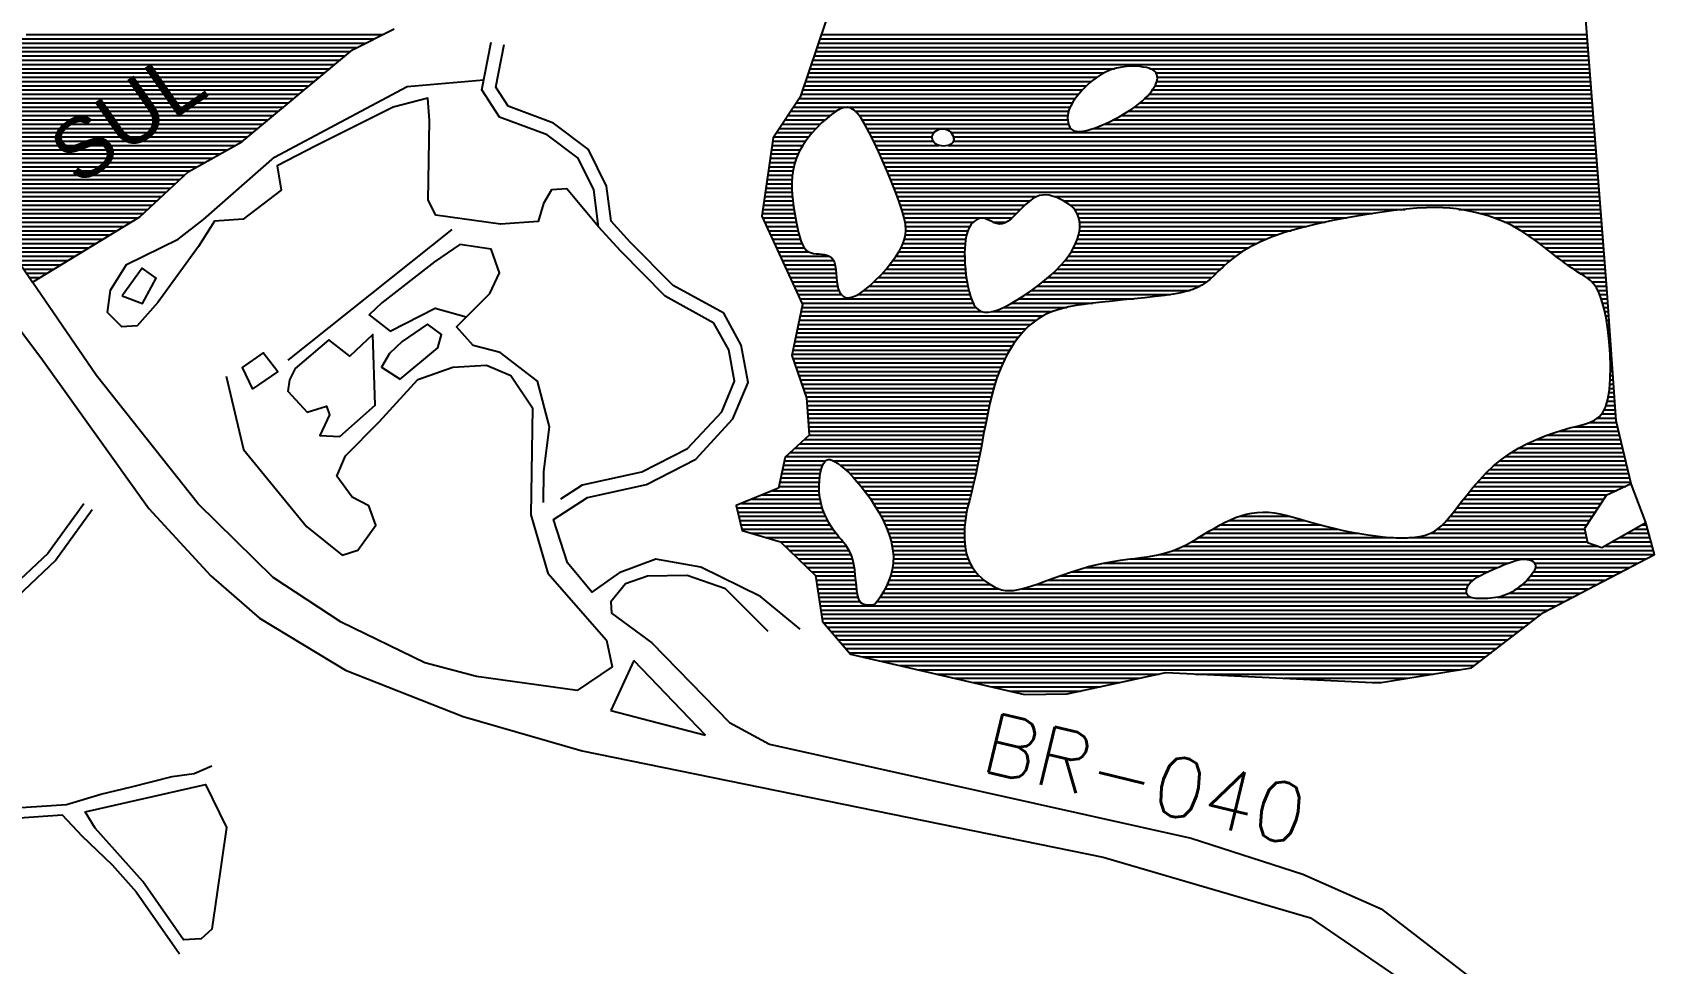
# Model space of a CAD drawing. Extents: x 682046 to 690153, y 7551609 to 7556947.
# Drawn here: x 688876 to 689828, y 7554350 to 7554896 of the extents above; entities that cross this region are included whole.
import ezdxf

# ---------------------------------------------------------------- set-up
doc = ezdxf.new("R2010")
doc.units = 0
doc.header["$LTSCALE"] = 80
doc.header["$MEASUREMENT"] = 0
doc.layers.get('0').update_dxf_attribs({"linetype": 'CONTINUOUS'})
for name, color, linetype in [('HATCH', 150, 'CONTINUOUS'), ('RIO', 4, 'CONTINUOUS'), ('RODOVIA', 1, 'CONTINUOUS'), ('RUA', 7, 'CONTINUOUS')]:
    doc.layers.add(name, color=color, linetype=linetype)
doc.styles.add('ARIAL', font='txt')
doc.styles.get("Standard").update_dxf_attribs({"font": 'ROMANSBR.SHX'})

# ---------------------------------------------------------------- blocks, each defined once
blk = doc.blocks.new('*X9')
at = {"color": 0}
for p, q in [((688862.458385, 7554887.5), (689067.044019, 7554887.5)), ((688865.863819, 7554890), (689072.022746, 7554890)), ((688869.269253, 7554892.5), (689077.001474, 7554892.5)), ((688872.674687, 7554895), (689081.980201, 7554895)), ((689336.603833, 7554887.5), (689788.789871, 7554887.5)), ((689337.442792, 7554890), (689788.594928, 7554890)), ((689338.28175, 7554892.5), (689788.399985, 7554892.5)), ((689339.120709, 7554895), (689788.205042, 7554895)), ((688848.776438, 7554880), (689056.901953, 7554880)), ((688853.382469, 7554882.5), (689059.909054, 7554882.5)), ((688857.9885, 7554885), (689062.916156, 7554885)), ((689334.086958, 7554880), (689789.374701, 7554880)), ((689334.925916, 7554882.5), (689789.179757, 7554882.5)), ((689335.764875, 7554885), (689788.984814, 7554885)), ((688830.352314, 7554870), (689044.873546, 7554870)), ((688834.958345, 7554872.5), (689047.880648, 7554872.5)), ((688839.564376, 7554875), (689050.88775, 7554875)), ((688844.170407, 7554877.5), (689053.894851, 7554877.5)), ((689330.731124, 7554870), (689500.862664, 7554870)), ((689331.570082, 7554872.5), (689504.978821, 7554872.5)), ((689332.409041, 7554875), (689511.180865, 7554875)), ((689333.247999, 7554877.5), (689789.569644, 7554877.5)), ((689531.869312, 7554875), (689789.764587, 7554875)), ((689535.445624, 7554872.5), (689789.95953, 7554872.5)), ((689536.215906, 7554870), (689790.154473, 7554870)), ((688811.928189, 7554860), (689032.84514, 7554860)), ((688816.53422, 7554862.5), (689035.852241, 7554862.5)), ((688821.140251, 7554865), (689038.859343, 7554865)), ((688825.746282, 7554867.5), (689041.866445, 7554867.5)), ((689327.37529, 7554860), (689490.06714, 7554860)), ((689328.214248, 7554862.5), (689492.258401, 7554862.5)), ((689329.053207, 7554865), (689494.73227, 7554865)), ((689329.892165, 7554867.5), (689497.54762, 7554867.5)), ((689531.383561, 7554860), (689790.934246, 7554860)), ((689533.357634, 7554862.5), (689790.739303, 7554862.5)), ((689534.899833, 7554865), (689790.544359, 7554865)), ((689535.929234, 7554867.5), (689790.349416, 7554867.5)), ((688804.732304, 7554855), (689026.830936, 7554855)), ((688806.61546, 7554852.5), (689023.823835, 7554852.5)), ((688807.322158, 7554857.5), (689029.838038, 7554857.5)), ((688808.498615, 7554850), (689020.816733, 7554850)), ((689321.240435, 7554850), (689347.880217, 7554850)), ((689322.910209, 7554852.5), (689485.195612, 7554852.5)), ((689324.579984, 7554855), (689486.506261, 7554855)), ((689326.249759, 7554857.5), (689488.14402, 7554857.5)), ((689359.147692, 7554850), (689484.243959, 7554850)), ((689519.154936, 7554850), (689791.714018, 7554850)), ((689522.887068, 7554852.5), (689791.519075, 7554852.5)), ((689526.159197, 7554855), (689791.324132, 7554855)), ((689528.996611, 7554857.5), (689791.129189, 7554857.5)), ((688810.381771, 7554847.5), (689017.809631, 7554847.5)), ((688812.264926, 7554845), (689014.80253, 7554845)), ((688813.966737, 7554842.5), (689011.795428, 7554842.5)), ((688815.653417, 7554840), (689008.788327, 7554840)), ((689314.561335, 7554840), (689336.132536, 7554840)), ((689316.23111, 7554842.5), (689338.626945, 7554842.5)), ((689317.900885, 7554845), (689341.352171, 7554845)), ((689319.57066, 7554847.5), (689344.383132, 7554847.5)), ((689361.336108, 7554847.5), (689483.692781, 7554847.5)), ((689363.079211, 7554845), (689483.647433, 7554845)), ((689364.621432, 7554842.5), (689484.140116, 7554842.5)), ((689366.001108, 7554840), (689485.414779, 7554840)), ((689498.975043, 7554840), (689792.493791, 7554840)), ((689505.193021, 7554842.5), (689792.298848, 7554842.5)), ((689510.365288, 7554845), (689792.103904, 7554845)), ((689514.975279, 7554847.5), (689791.908961, 7554847.5)), ((688817.340097, 7554837.5), (689005.781225, 7554837.5)), ((688819.026777, 7554835), (689002.774123, 7554835)), ((688820.713457, 7554832.5), (688999.767022, 7554832.5)), ((689310.579823, 7554832.5), (689329.960283, 7554832.5)), ((689311.221786, 7554835), (689331.83727, 7554835)), ((689312.89156, 7554837.5), (689333.883038, 7554837.5)), ((689367.356868, 7554837.5), (689405.229916, 7554837.5)), ((689368.610585, 7554835), (689404.227901, 7554835)), ((689369.864303, 7554832.5), (689404.811141, 7554832.5)), ((689415.219141, 7554837.5), (689792.688734, 7554837.5)), ((689416.599808, 7554835), (689792.883677, 7554835)), ((689416.635001, 7554832.5), (689793.07862, 7554832.5)), ((688822.400137, 7554830), (688995.569322, 7554830)), ((688824.086817, 7554827.5), (688991.113022, 7554827.5)), ((688825.773497, 7554825), (688986.656723, 7554825)), ((688827.460177, 7554822.5), (688982.200424, 7554822.5)), ((689309.163838, 7554822.5), (689324.483884, 7554822.5)), ((689309.517834, 7554825), (689325.564289, 7554825)), ((689309.87183, 7554827.5), (689326.815742, 7554827.5)), ((689310.225827, 7554830), (689328.242142, 7554830)), ((689371.04757, 7554830), (689408.13959, 7554830)), ((689372.225217, 7554827.5), (689793.468506, 7554827.5)), ((689373.368812, 7554825), (689793.663449, 7554825)), ((689374.487191, 7554822.5), (689793.858393, 7554822.5)), ((689413.502308, 7554830), (689793.273563, 7554830)), ((688829.146857, 7554820), (688977.744124, 7554820)), ((688830.833538, 7554817.5), (688973.287825, 7554817.5)), ((688832.520218, 7554815), (688968.831526, 7554815)), ((688834.206898, 7554812.5), (688965.743963, 7554812.5)), ((689307.747852, 7554812.5), (689322.173797, 7554812.5)), ((689308.101848, 7554815), (689322.506186, 7554815)), ((689308.455845, 7554817.5), (689323.019631, 7554817.5)), ((689308.809841, 7554820), (689323.668657, 7554820)), ((689375.600823, 7554820), (689794.053336, 7554820)), ((689376.668273, 7554817.5), (689794.248279, 7554817.5)), ((689377.735723, 7554815), (689794.443222, 7554815)), ((689378.775922, 7554812.5), (689794.638165, 7554812.5)), ((688835.893578, 7554810), (688963.04612, 7554810)), ((688837.580258, 7554807.5), (688960.348277, 7554807.5)), ((688839.266938, 7554805), (688957.650434, 7554805)), ((688840.953618, 7554802.5), (688954.952591, 7554802.5)), ((689306.331866, 7554802.5), (689322.038837, 7554802.5)), ((689306.685863, 7554805), (689321.910328, 7554805)), ((689307.039859, 7554807.5), (689321.892641, 7554807.5)), ((689307.393855, 7554810), (689321.984585, 7554810)), ((689379.795194, 7554810), (689794.833108, 7554810)), ((689380.81067, 7554807.5), (689795.028051, 7554807.5)), ((689381.779549, 7554805), (689795.222995, 7554805)), ((689382.748428, 7554802.5), (689795.417938, 7554802.5)), ((688842.640298, 7554800), (688952.254748, 7554800)), ((688844.326978, 7554797.5), (688949.556905, 7554797.5)), ((688846.013658, 7554795), (688946.859062, 7554795)), ((688847.700338, 7554792.5), (688944.161219, 7554792.5)), ((689304.915881, 7554792.5), (689323.109628, 7554792.5)), ((689305.269877, 7554795), (689322.768521, 7554795)), ((689305.623873, 7554797.5), (689322.46609, 7554797.5)), ((689305.97787, 7554800), (689322.225505, 7554800)), ((689383.675795, 7554800), (689465.536572, 7554800)), ((689384.585863, 7554797.5), (689461.428123, 7554797.5)), ((689385.45186, 7554795), (689458.584531, 7554795)), ((689386.280425, 7554792.5), (689456.060747, 7554792.5)), ((689475.529094, 7554800), (689795.612881, 7554800)), ((689481.298589, 7554797.5), (689795.807824, 7554797.5)), ((689485.083402, 7554795), (689796.002767, 7554795)), ((689487.603186, 7554792.5), (689681.524994, 7554792.5)), ((689713.149128, 7554792.5), (689796.19771, 7554792.5)), ((688849.387018, 7554790), (688941.463376, 7554790)), ((688851.073698, 7554787.5), (688938.410062, 7554787.5)), ((688852.760378, 7554785), (688934.293546, 7554785)), ((689304.561884, 7554790), (689323.48807, 7554790)), ((689304.79847, 7554787.5), (689323.906973, 7554787.5)), ((689305.94748, 7554785), (689324.385558, 7554785)), ((689387.022276, 7554790), (689453.587735, 7554790)), ((689387.715635, 7554787.5), (689450.981988, 7554787.5)), ((689388.205643, 7554785), (689428.318562, 7554785)), ((689439.761308, 7554785), (689447.657098, 7554785)), ((689489.207071, 7554790), (689662.212391, 7554790)), ((689490.187962, 7554787.5), (689647.195788, 7554787.5)), ((689490.651669, 7554785), (689634.695645, 7554785)), ((689725.528005, 7554790), (689796.392653, 7554790)), ((689733.710265, 7554787.5), (689796.587596, 7554787.5)), ((689739.919323, 7554785), (689796.78254, 7554785)), ((688854.447058, 7554782.5), (688930.177029, 7554782.5)), ((688856.133738, 7554780), (688926.060513, 7554780)), ((688857.820418, 7554777.5), (688921.943996, 7554777.5)), ((688859.507098, 7554775), (688917.82748, 7554775)), ((689307.09649, 7554782.5), (689324.912581, 7554782.5)), ((689308.245499, 7554780), (689325.497705, 7554780)), ((689309.394509, 7554777.5), (689326.156506, 7554777.5)), ((689310.543519, 7554775), (689326.916372, 7554775)), ((689387.97676, 7554775), (689423.839322, 7554775)), ((689388.518283, 7554777.5), (689424.374355, 7554777.5)), ((689388.54531, 7554782.5), (689426.372436, 7554782.5)), ((689388.679847, 7554780), (689425.164356, 7554780)), ((689489.338646, 7554775), (689600.24374, 7554775)), ((689490.083652, 7554777.5), (689606.831486, 7554777.5)), ((689490.559817, 7554780), (689614.675199, 7554780)), ((689490.758974, 7554782.5), (689623.918544, 7554782.5)), ((689745.034545, 7554782.5), (689796.977483, 7554782.5)), ((689749.361033, 7554780), (689797.172426, 7554780)), ((689753.250824, 7554777.5), (689797.367369, 7554777.5)), ((689756.846728, 7554775), (689797.562312, 7554775)), ((688861.193778, 7554772.5), (688913.710964, 7554772.5)), ((688862.880458, 7554770), (688909.594447, 7554770)), ((688864.567138, 7554767.5), (688905.477931, 7554767.5)), ((688866.253818, 7554765), (688901.361414, 7554765)), ((689311.692528, 7554772.5), (689327.83168, 7554772.5)), ((689312.841538, 7554770), (689329.13355, 7554770)), ((689313.990548, 7554767.5), (689331.803386, 7554767.5)), ((689315.139557, 7554765), (689343.885094, 7554765)), ((689382.929377, 7554765), (689423.218137, 7554765)), ((689384.541437, 7554767.5), (689423.213252, 7554767.5)), ((689385.9476, 7554770), (689423.297669, 7554770)), ((689387.110441, 7554772.5), (689423.49547, 7554772.5)), ((689483.981426, 7554765), (689582.219417, 7554765)), ((689485.671083, 7554767.5), (689585.765669, 7554767.5)), ((689487.128509, 7554770), (689589.911553, 7554770)), ((689488.351222, 7554772.5), (689594.681342, 7554772.5)), ((689760.243274, 7554772.5), (689797.757255, 7554772.5)), ((689763.504929, 7554770), (689797.952198, 7554770)), ((689766.708413, 7554767.5), (689798.147141, 7554767.5)), ((689769.9255, 7554765), (689798.342085, 7554765)), ((688867.940498, 7554762.5), (688897.244898, 7554762.5)), ((688869.627178, 7554760), (688893.128381, 7554760)), ((688871.313858, 7554757.5), (688889.011865, 7554757.5)), ((688873.000538, 7554755), (688884.895348, 7554755)), ((689316.288567, 7554762.5), (689346.285246, 7554762.5)), ((689317.437577, 7554760), (689347.171373, 7554760)), ((689318.586587, 7554757.5), (689347.628003, 7554757.5)), ((689319.735596, 7554755), (689347.900961, 7554755)), ((689374.898906, 7554755), (689423.894495, 7554755)), ((689377.124918, 7554757.5), (689423.624822, 7554757.5)), ((689379.174176, 7554760), (689423.431563, 7554760)), ((689381.110923, 7554762.5), (689423.294743, 7554762.5)), ((689474.894863, 7554755), (689570.786208, 7554755)), ((689477.507055, 7554757.5), (689573.395226, 7554757.5)), ((689479.900797, 7554760), (689576.106959, 7554760)), ((689482.063623, 7554762.5), (689579.023195, 7554762.5)), ((689773.214828, 7554762.5), (689798.537028, 7554762.5)), ((689776.630973, 7554760), (689798.731971, 7554760)), ((689780.227447, 7554757.5), (689798.926914, 7554757.5)), ((689784.082989, 7554755), (689799.121857, 7554755)), ((688874.687218, 7554752.5), (688880.778832, 7554752.5)), ((688876.373898, 7554750), (688876.662315, 7554750)), ((689320.884606, 7554752.5), (689348.116507, 7554752.5)), ((689322.033616, 7554750), (689348.37058, 7554750)), ((689323.182625, 7554747.5), (689348.768599, 7554747.5)), ((689324.331635, 7554745), (689349.484957, 7554745)), ((689364.251828, 7554745), (689425.630183, 7554745)), ((689367.303777, 7554747.5), (689425.060573, 7554747.5)), ((689370.022092, 7554750), (689424.605325, 7554750)), ((689372.535851, 7554752.5), (689424.219997, 7554752.5)), ((689462.473226, 7554745), (689555.445481, 7554745)), ((689465.866247, 7554747.5), (689561.339266, 7554747.5)), ((689469.062898, 7554750), (689565.151329, 7554750)), ((689472.075248, 7554752.5), (689568.11854, 7554752.5)), ((689788.002791, 7554752.5), (689799.3168, 7554752.5)), ((689790.940076, 7554750), (689799.511743, 7554750)), ((689792.981621, 7554747.5), (689799.706687, 7554747.5)), ((689794.484105, 7554745), (689799.892107, 7554745)), ((689325.480645, 7554742.5), (689350.914816, 7554742.5)), ((689326.629655, 7554740), (689427.15404, 7554740)), ((689327.778664, 7554737.5), (689428.250495, 7554737.5)), ((689360.461116, 7554742.5), (689426.312489, 7554742.5)), ((689450.742813, 7554737.5), (689498.4548, 7554737.5)), ((689454.959909, 7554740), (689522.675189, 7554740)), ((689458.840433, 7554742.5), (689543.951303, 7554742.5)), ((689795.671671, 7554742.5), (689800.069073, 7554742.5)), ((689796.633636, 7554740), (689800.246038, 7554740)), ((689797.391644, 7554737.5), (689800.423003, 7554737.5)), ((689326.205224, 7554727.5), (689465.21077, 7554727.5)), ((689326.722716, 7554730), (689469.17286, 7554730)), ((689327.240208, 7554732.5), (689433.580231, 7554732.5)), ((689327.7577, 7554735), (689429.823912, 7554735)), ((689438.984222, 7554732.5), (689474.576861, 7554732.5)), ((689445.9404, 7554735), (689483.119353, 7554735)), ((689798.096441, 7554735), (689800.599969, 7554735)), ((689798.638991, 7554732.5), (689800.776934, 7554732.5)), ((689799.155221, 7554730), (689800.953899, 7554730)), ((689799.602546, 7554727.5), (689801.130865, 7554727.5)), ((689324.135257, 7554717.5), (689454.835778, 7554717.5)), ((689324.652749, 7554720), (689456.927455, 7554720)), ((689325.170241, 7554722.5), (689459.273408, 7554722.5)), ((689325.687732, 7554725), (689461.980893, 7554725)), ((689799.985892, 7554725), (689801.30783, 7554725)), ((689800.369238, 7554722.5), (689801.484795, 7554722.5)), ((689800.662266, 7554720), (689801.661761, 7554720)), ((689800.939759, 7554717.5), (689801.838726, 7554717.5)), ((689322.065289, 7554707.5), (689448.176479, 7554707.5)), ((689322.582781, 7554710), (689449.629671, 7554710)), ((689323.100273, 7554712.5), (689451.216135, 7554712.5)), ((689323.617765, 7554715), (689452.94468, 7554715)), ((689801.217252, 7554715), (689802.015691, 7554715)), ((689801.400024, 7554712.5), (689802.192657, 7554712.5)), ((689801.580756, 7554710), (689802.369622, 7554710)), ((689801.760503, 7554707.5), (689802.546587, 7554707.5)), ((689322.536456, 7554705), (689446.859542, 7554705)), ((689323.401394, 7554702.5), (689445.677256, 7554702.5)), ((689324.266332, 7554700), (689444.587616, 7554700)), ((689325.131271, 7554697.5), (689443.570402, 7554697.5)), ((689801.841434, 7554705), (689802.723552, 7554705)), ((689801.922365, 7554702.5), (689802.900518, 7554702.5)), ((689801.962211, 7554697.5), (689803.254448, 7554697.5)), ((689801.996342, 7554700), (689803.077483, 7554700)), ((689325.996209, 7554695), (689442.669674, 7554695)), ((689326.861147, 7554692.5), (689441.819849, 7554692.5)), ((689327.726085, 7554690), (689441.031161, 7554690)), ((689801.675449, 7554690), (689803.785344, 7554690)), ((689801.857668, 7554692.5), (689803.608379, 7554692.5)), ((689801.928081, 7554695), (689803.431414, 7554695)), ((689328.591024, 7554687.5), (689440.307501, 7554687.5)), ((689329.455962, 7554685), (689439.616946, 7554685)), ((689330.3209, 7554682.5), (689438.982218, 7554682.5)), ((689330.626189, 7554680), (689438.373475, 7554680)), ((689800.204327, 7554680), (689804.493206, 7554680)), ((689800.767511, 7554682.5), (689804.31624, 7554682.5)), ((689801.165049, 7554685), (689804.139275, 7554685)), ((689801.49323, 7554687.5), (689803.96231, 7554687.5)), ((689330.79352, 7554677.5), (689437.793977, 7554677.5)), ((689330.960851, 7554675), (689437.242948, 7554675)), ((689331.128183, 7554672.5), (689436.69892, 7554672.5)), ((689331.295514, 7554670), (689436.186672, 7554670)), ((689794.136676, 7554670), (689805.201067, 7554670)), ((689796.718495, 7554672.5), (689805.024102, 7554672.5)), ((689798.3184, 7554675), (689804.847136, 7554675)), ((689799.456908, 7554677.5), (689804.670171, 7554677.5)), ((689331.462845, 7554667.5), (689435.674425, 7554667.5)), ((689331.630176, 7554665), (689435.181014, 7554665)), ((689331.797508, 7554662.5), (689434.693501, 7554662.5)), ((689331.947859, 7554660), (689434.210005, 7554660)), ((689764.577329, 7554660), (689807.352584, 7554660)), ((689771.91299, 7554662.5), (689806.749174, 7554662.5)), ((689780.832465, 7554665), (689806.145765, 7554665)), ((689789.566248, 7554667.5), (689805.542355, 7554667.5)), ((689321.030584, 7554650), (689432.315938, 7554650)), ((689323.759903, 7554652.5), (689432.788391, 7554652.5)), ((689326.489222, 7554655), (689433.261092, 7554655)), ((689329.21854, 7554657.5), (689433.735548, 7554657.5)), ((689744.115027, 7554650), (689809.766222, 7554650)), ((689748.24304, 7554652.5), (689809.162813, 7554652.5)), ((689752.976504, 7554655), (689808.559403, 7554655)), ((689758.346617, 7554657.5), (689807.955994, 7554657.5)), ((689316.953124, 7554642.5), (689339.976649, 7554642.5)), ((689317.489816, 7554645), (689341.620156, 7554645)), ((689318.301266, 7554647.5), (689431.838168, 7554647.5)), ((689346.308243, 7554645), (689431.355611, 7554645)), ((689350.133888, 7554642.5), (689430.865018, 7554642.5)), ((689734.060234, 7554642.5), (689811.576451, 7554642.5)), ((689737.07534, 7554645), (689810.973041, 7554645)), ((689740.428892, 7554647.5), (689810.369632, 7554647.5)), ((689314.80636, 7554632.5), (689338.010162, 7554632.5)), ((689315.343051, 7554635), (689338.234943, 7554635)), ((689315.879742, 7554637.5), (689338.604241, 7554637.5)), ((689316.416433, 7554640), (689339.150517, 7554640)), ((689353.134574, 7554640), (689430.356888, 7554640)), ((689355.765343, 7554637.5), (689429.835913, 7554637.5)), ((689358.178919, 7554635), (689429.28475, 7554635)), ((689360.423374, 7554632.5), (689428.710849, 7554632.5)), ((689724.090824, 7554632.5), (689813.990089, 7554632.5)), ((689726.376107, 7554635), (689813.38668, 7554635)), ((689728.751035, 7554637.5), (689812.78327, 7554637.5)), ((689731.347112, 7554640), (689812.179861, 7554640)), ((689298.375857, 7554622.5), (689338.484082, 7554622.5)), ((689304.482356, 7554625), (689338.139873, 7554625)), ((689310.588856, 7554627.5), (689337.947247, 7554627.5)), ((689314.269669, 7554630), (689337.915563, 7554630)), ((689362.528365, 7554630), (689428.115991, 7554630)), ((689364.478666, 7554627.5), (689427.488474, 7554627.5)), ((689366.326368, 7554625), (689426.849623, 7554625)), ((689368.089326, 7554622.5), (689426.205337, 7554622.5)), ((689715.814926, 7554622.5), (689798.10348, 7554622.5)), ((689717.779624, 7554625), (689800.160641, 7554625)), ((689719.824123, 7554627.5), (689805.557789, 7554627.5)), ((689721.907182, 7554630), (689810.954936, 7554630)), ((689289.587072, 7554617.5), (689339.695249, 7554617.5)), ((689290.177658, 7554615), (689340.576732, 7554615)), ((689290.768244, 7554612.5), (689341.644711, 7554612.5)), ((689292.269358, 7554620), (689338.999008, 7554620)), ((689369.739989, 7554620), (689425.571075, 7554620)), ((689371.286909, 7554617.5), (689424.970234, 7554617.5)), ((689372.776724, 7554615), (689424.433833, 7554615)), ((689374.120649, 7554612.5), (689423.981539, 7554612.5)), ((689584.495568, 7554612.5), (689614.082996, 7554612.5)), ((689707.981648, 7554612.5), (689791.594765, 7554612.5)), ((689709.989736, 7554615), (689793.221944, 7554615)), ((689711.938134, 7554617.5), (689794.849122, 7554617.5)), ((689713.866398, 7554620), (689796.476301, 7554620)), ((689291.35883, 7554610), (689342.900368, 7554610)), ((689291.949416, 7554607.5), (689344.344834, 7554607.5)), ((689292.540002, 7554605), (689345.979207, 7554605)), ((689298.486305, 7554602.5), (689347.804584, 7554602.5)), ((689375.39828, 7554610), (689423.618174, 7554610)), ((689376.571101, 7554607.5), (689423.341938, 7554607.5)), ((689377.620081, 7554605), (689423.151795, 7554605)), ((689378.60348, 7554602.5), (689423.04898, 7554602.5)), ((689564.55604, 7554602.5), (689654.318078, 7554602.5)), ((689568.700038, 7554605), (689641.842448, 7554605)), ((689573.084015, 7554607.5), (689631.600181, 7554607.5)), ((689578.123056, 7554610), (689622.803608, 7554610)), ((689696.332301, 7554602.5), (689787.457088, 7554602.5)), ((689700.65989, 7554605), (689786.927305, 7554605)), ((689703.505278, 7554607.5), (689788.340408, 7554607.5)), ((689705.856765, 7554610), (689789.967586, 7554610)), ((689811.5203, 7554602.5), (689824.461732, 7554602.5)), ((689815.961732, 7554605), (689823.777382, 7554605)), ((689820.403163, 7554607.5), (689823.093033, 7554607.5)), ((689306.805095, 7554600), (689349.828983, 7554600)), ((689315.123886, 7554597.5), (689351.890478, 7554597.5)), ((689317.74968, 7554595), (689353.774278, 7554595)), ((689320.34783, 7554592.5), (689355.332574, 7554592.5)), ((689379.395784, 7554600), (689423.060393, 7554600)), ((689380.133533, 7554597.5), (689423.196707, 7554597.5)), ((689380.658273, 7554595), (689423.456057, 7554595)), ((689381.073434, 7554592.5), (689423.858843, 7554592.5)), ((689545.75605, 7554592.5), (689827.199129, 7554592.5)), ((689551.577404, 7554595), (689794.886092, 7554595)), ((689556.273077, 7554597.5), (689788.516653, 7554597.5)), ((689560.478562, 7554600), (689674.829102, 7554600)), ((689683.827268, 7554600), (689787.98687, 7554600)), ((689798.196005, 7554595), (689826.51478, 7554595)), ((689802.637437, 7554597.5), (689825.830431, 7554597.5)), ((689807.078868, 7554600), (689825.146081, 7554600)), ((689322.94598, 7554590), (689356.542651, 7554590)), ((689325.54413, 7554587.5), (689357.425153, 7554587.5)), ((689328.14228, 7554585), (689358.045723, 7554585)), ((689381.243438, 7554585), (689426.360063, 7554585)), ((689381.311883, 7554590), (689424.436469, 7554590)), ((689381.333265, 7554587.5), (689425.239334, 7554587.5)), ((689504.537966, 7554585), (689742.008021, 7554585)), ((689520.553683, 7554587.5), (689823.019109, 7554587.5)), ((689537.077103, 7554590), (689827.815046, 7554590)), ((689757.513266, 7554585), (689818.223171, 7554585)), ((689330.74043, 7554582.5), (689358.502111, 7554582.5)), ((689333.33858, 7554580), (689358.858921, 7554580)), ((689335.737463, 7554577.5), (689359.153249, 7554577.5)), ((689336.115235, 7554575), (689359.409591, 7554575)), ((689378.790268, 7554575), (689434.723377, 7554575)), ((689379.685334, 7554577.5), (689431.935981, 7554577.5)), ((689380.346998, 7554580), (689429.646219, 7554580)), ((689380.854602, 7554582.5), (689427.805177, 7554582.5)), ((689472.107748, 7554575), (689721.443268, 7554575)), ((689479.025036, 7554577.5), (689725.244427, 7554577.5)), ((689486.194389, 7554580), (689730.223927, 7554580)), ((689494.235143, 7554582.5), (689735.99259, 7554582.5)), ((689753.009404, 7554575), (689799.039421, 7554575)), ((689755.235809, 7554577.5), (689803.835359, 7554577.5)), ((689756.96415, 7554580), (689808.631296, 7554580)), ((689757.969728, 7554582.5), (689813.427234, 7554582.5)), ((689336.493007, 7554572.5), (689359.660507, 7554572.5)), ((689336.870778, 7554570), (689359.942823, 7554570)), ((689337.24855, 7554567.5), (689360.30212, 7554567.5)), ((689337.626322, 7554565), (689360.83754, 7554565)), ((689373.615373, 7554565), (689719.862924, 7554565)), ((689375.182817, 7554567.5), (689717.637816, 7554567.5)), ((689376.558105, 7554570), (689443.010521, 7554570)), ((689377.754867, 7554572.5), (689438.221827, 7554572.5)), ((689456.74779, 7554570), (689717.736452, 7554570)), ((689465.034764, 7554572.5), (689719.008446, 7554572.5)), ((689735.680289, 7554565), (689779.855672, 7554565)), ((689742.940549, 7554567.5), (689784.651609, 7554567.5)), ((689747.129145, 7554570), (689789.447546, 7554570)), ((689750.340003, 7554572.5), (689794.243484, 7554572.5)), ((689338.004093, 7554562.5), (689361.91402, 7554562.5)), ((689338.381865, 7554560), (689770.263797, 7554560)), ((689338.759636, 7554557.5), (689765.467859, 7554557.5)), ((689339.137408, 7554555), (689761.313941, 7554555)), ((689371.836267, 7554562.5), (689775.059734, 7554562.5)), ((689339.51518, 7554552.5), (689758.05815, 7554552.5)), ((689340.486818, 7554550), (689754.802358, 7554550)), ((689342.637092, 7554547.5), (689751.546567, 7554547.5)), ((689344.787365, 7554545), (689748.290775, 7554545)), ((689346.937639, 7554542.5), (689745.034984, 7554542.5)), ((689349.087912, 7554540), (689741.779192, 7554540)), ((689351.238186, 7554537.5), (689738.523401, 7554537.5)), ((689353.38846, 7554535), (689735.267609, 7554535)), ((689355.538733, 7554532.5), (689732.011818, 7554532.5)), ((689363.529465, 7554530), (689728.756026, 7554530)), ((689374.308742, 7554527.5), (689725.500235, 7554527.5)), ((689385.08802, 7554525), (689722.244443, 7554525)), ((689395.867298, 7554522.5), (689713.369871, 7554522.5)), ((689406.646576, 7554520), (689537.369604, 7554520)), ((689417.425854, 7554517.5), (689525.825041, 7554517.5)), ((689558.705418, 7554520), (689698.052273, 7554520)), ((689610.701216, 7554517.5), (689682.734675, 7554517.5)), ((689428.205132, 7554515), (689514.280478, 7554515)), ((689438.984409, 7554512.5), (689502.735915, 7554512.5)), ((689449.763687, 7554510), (689491.191352, 7554510)), ((689662.697015, 7554515), (689667.417077, 7554515))]:
    blk.add_line(p, q, dxfattribs=at)

msp = doc.modelspace()

# ---------------------------------------------------------------- linework, layer by layer
at = {"layer": 'RIO', "linetype": 'CONTINUOUS'}
for points in [[(689341.759188, 7554902.862365), (689326.825712, 7554858.362322), (689310.856345, 7554834.45286), (689304.346985, 7554788.482335), (689328.121007, 7554736.755135), (689321.917887, 7554706.787899), (689330.491949, 7554682.005603), (689331.963858, 7554660.014655), (689317.959254, 7554647.186724), (689314.035937, 7554628.911235), (689289.285106, 7554618.778248), (689292.721307, 7554604.232523), (689315.164085, 7554597.487919), (689335.70356, 7554577.724361), (689339.766381, 7554550.837611), (689356.233615, 7554531.692101), (689458.257589, 7554508.030039), (689483.367494, 7554508.305727), (689541.24608, 7554520.839459), (689666.342996, 7554514.824698), (689720.505305, 7554523.664581), (689762.671139, 7554556.042141), (689827.874933, 7554590.031218), (689827.874933, 7554590.031218), (689822.733905, 7554608.811932), (689814.227609, 7554631.515927), (689805.309842, 7554668.463332), (689799.798374, 7554746.324176), (689786.717962, 7554914.070692)], [(688812.409953, 7554844.807469), (688876.457726, 7554749.875751), (688939.44152, 7554788.126414), (688967.843893, 7554814.445934), (688999.230425, 7554832.053892), (689064.213885, 7554886.078887), (689088.674757, 7554898.36158)]]:
    msp.add_lwpolyline(points, dxfattribs=at)
for points in [[(689535.825645, 7554871.760786), (689535.475388, 7554872.459419), (689534.998782, 7554873.109259), (689534.369403, 7554873.709457), (689533.560825, 7554874.259161), (689532.546624, 7554874.75752), (689531.300373, 7554875.203683), (689529.795649, 7554875.596799), (689528.006024, 7554875.936017), (689525.916733, 7554876.213779), (689523.55964, 7554876.3957), (689520.978267, 7554876.440687), (689518.216137, 7554876.307646), (689515.316773, 7554875.955485), (689512.323696, 7554875.343112), (689509.280429, 7554874.429433), (689506.230495, 7554873.173355), (689503.217196, 7554871.552308), (689500.282954, 7554869.617806), (689497.469973, 7554867.439882), (689494.820454, 7554865.088574), (689492.3766, 7554862.633915), (689490.180613, 7554860.145941), (689488.274696, 7554857.694687), (689486.70105, 7554855.350189), (689485.488272, 7554853.169878), (689484.610524, 7554851.160775), (689484.028365, 7554849.317295), (689483.702351, 7554847.633855), (689483.593038, 7554846.104872), (689483.660984, 7554844.724762), (689483.866745, 7554843.487941), (689484.170879, 7554842.388827), (689484.54232, 7554841.422395), (689484.983521, 7554840.585863), (689485.505312, 7554839.877011), (689486.118522, 7554839.293616), (689486.833982, 7554838.833456), (689487.662522, 7554838.49431), (689488.614973, 7554838.273957), (689489.702164, 7554838.170173), (689490.933227, 7554838.181821), (689492.310495, 7554838.312097), (689493.834602, 7554838.565277), (689495.506184, 7554838.945641), (689497.325875, 7554839.457466), (689499.294309, 7554840.10503), (689501.412121, 7554840.892613), (689503.679944, 7554841.824493), (689506.090892, 7554842.900851), (689508.607988, 7554844.105495), (689511.186733, 7554845.418134), (689513.782628, 7554846.818477), (689516.351174, 7554848.286236), (689518.847873, 7554849.801119), (689521.228226, 7554851.342839), (689523.447733, 7554852.891104), (689525.470469, 7554854.427795), (689527.294794, 7554855.94347), (689528.927639, 7554857.43086), (689530.375938, 7554858.882693), (689531.646623, 7554860.291698), (689532.746626, 7554861.650605), (689533.68288, 7554862.952142), (689534.462316, 7554864.189039), (689535.091754, 7554865.355735), (689535.577552, 7554866.453517), (689535.925956, 7554867.48538), (689536.143211, 7554868.454321), (689536.235562, 7554869.363336), (689536.209255, 7554870.215421), (689536.070534, 7554871.013572)], [(689364.766636, 7554842.26462), (689362.485942, 7554845.961711), (689360.390684, 7554848.764822), (689358.412245, 7554850.730824), (689356.48201, 7554851.916587), (689354.531364, 7554852.378984), (689352.49169, 7554852.174886), (689350.294373, 7554851.361163), (689347.870798, 7554849.994689), (689345.179824, 7554848.133076), (689342.290222, 7554845.83691), (689339.298234, 7554843.167518), (689336.300105, 7554840.186229), (689333.392081, 7554836.954372), (689330.670406, 7554833.533272), (689328.231325, 7554829.98426), (689326.171081, 7554826.368662), (689324.56165, 7554822.738482), (689323.377923, 7554819.108426), (689322.57052, 7554815.483876), (689322.090064, 7554811.870213), (689321.887173, 7554808.272818), (689321.912471, 7554804.697075), (689322.116577, 7554801.148362), (689322.450113, 7554797.632064), (689322.87026, 7554794.158995), (689323.360436, 7554790.761716), (689323.910622, 7554787.478221), (689324.510797, 7554784.346503), (689325.15094, 7554781.404559), (689325.821031, 7554778.690381), (689326.511049, 7554776.241964), (689327.210973, 7554774.097303), (689327.915964, 7554772.283108), (689328.641899, 7554770.780955), (689329.409838, 7554769.561136), (689330.24084, 7554768.593944), (689331.155963, 7554767.849671), (689332.176267, 7554767.298608), (689333.322811, 7554766.911048), (689334.616652, 7554766.657284), (689336.06572, 7554766.501901), (689337.625417, 7554766.386667), (689339.238014, 7554766.247645), (689340.845783, 7554766.020895), (689342.390996, 7554765.642479), (689343.815923, 7554765.04846), (689345.062837, 7554764.174898), (689346.074009, 7554762.957856), (689346.811982, 7554761.3583), (689347.320386, 7554759.436813), (689347.663122, 7554757.278881), (689347.904093, 7554754.969993), (689348.107199, 7554752.595634), (689348.336343, 7554750.241293), (689348.655426, 7554747.992456), (689349.128349, 7554745.93461), (689349.810553, 7554744.146667), (689350.723632, 7554742.681237), (689351.880722, 7554741.584351), (689353.294955, 7554740.902044), (689354.979465, 7554740.680349), (689356.947386, 7554740.965299), (689359.211853, 7554741.802927), (689361.785998, 7554743.239267), (689364.663176, 7554745.293724), (689367.757621, 7554747.879195), (689370.963785, 7554750.881948), (689374.176122, 7554754.188252), (689377.289085, 7554757.684374), (689380.197128, 7554761.256584), (689382.794705, 7554764.79115), (689384.976268, 7554768.17434), (689386.656227, 7554771.331895), (689387.828811, 7554774.347439), (689388.508206, 7554777.344068), (689388.708597, 7554780.444877), (689388.444169, 7554783.772963), (689387.729108, 7554787.451422), (689386.577598, 7554791.603349), (689385.003825, 7554796.351841), (689383.033405, 7554801.764674), (689380.737672, 7554807.688354), (689378.199395, 7554813.914067), (689375.501338, 7554820.232997), (689372.726267, 7554826.436332), (689369.956949, 7554832.315256), (689367.27615, 7554837.660957)], [(689407.137623, 7554830.365201), (689406.165276, 7554830.954362), (689405.381895, 7554831.686375), (689404.792369, 7554832.52676), (689404.401582, 7554833.441037), (689404.21442, 7554834.394727), (689404.235771, 7554835.353348), (689404.47052, 7554836.282422), (689404.923552, 7554837.147468), (689405.592254, 7554837.916942), (689406.444001, 7554838.571042), (689407.438672, 7554839.092902), (689408.536141, 7554839.465655), (689409.696284, 7554839.672436), (689410.878979, 7554839.696378), (689412.044101, 7554839.520616), (689413.151527, 7554839.128282), (689414.163411, 7554838.513405), (689415.051022, 7554837.713598), (689415.787911, 7554836.777366), (689416.347626, 7554835.753216), (689416.703714, 7554834.689653), (689416.829726, 7554833.635185), (689416.699209, 7554832.638317), (689416.285712, 7554831.747556), (689415.577475, 7554831.003797), (689414.621496, 7554830.417491), (689413.479463, 7554829.991478), (689412.213067, 7554829.728598), (689410.883996, 7554829.63169), (689409.553939, 7554829.703595), (689408.284585, 7554829.947152)], [(689784.752528, 7554754.580842), (689782.894185, 7554755.74424), (689781.023397, 7554756.962203), (689779.119568, 7554758.248556), (689777.1621, 7554759.617124), (689775.130395, 7554761.08173), (689773.003856, 7554762.656202), (689770.761884, 7554764.354362), (689768.383883, 7554766.190035), (689765.854186, 7554768.167876), (689763.176859, 7554770.255853), (689760.360897, 7554772.412763), (689757.415298, 7554774.597403), (689754.349057, 7554776.76857), (689751.171171, 7554778.885062), (689747.890638, 7554780.905676), (689744.516452, 7554782.789209), (689741.057927, 7554784.502633), (689737.525631, 7554786.045617), (689733.930451, 7554787.426006), (689730.283271, 7554788.651645), (689726.594978, 7554789.730376), (689722.876456, 7554790.670046), (689719.13859, 7554791.478497), (689715.392266, 7554792.163574), (689711.625834, 7554792.728464), (689707.737512, 7554793.157722), (689703.60298, 7554793.431247), (689699.097919, 7554793.528937), (689694.098011, 7554793.43069), (689688.478938, 7554793.116405), (689682.116381, 7554792.565979), (689674.886022, 7554791.759311), (689666.727333, 7554790.68159), (689657.834952, 7554789.339168), (689648.467308, 7554787.74369), (689638.882828, 7554785.906799), (689629.339941, 7554783.840139), (689620.097076, 7554781.555354), (689611.412662, 7554779.064088), (689603.545126, 7554776.377983), (689596.690934, 7554773.517075), (689590.798695, 7554770.534954), (689585.755058, 7554767.493601), (689581.446669, 7554764.455), (689577.760174, 7554761.48113), (689574.582221, 7554758.633973), (689571.799456, 7554755.975511), (689569.298526, 7554753.567725), (689566.965833, 7554751.456959), (689564.686796, 7554749.627003), (689562.346591, 7554748.046009), (689559.83039, 7554746.68213), (689557.02337, 7554745.503519), (689553.810705, 7554744.478328), (689550.077568, 7554743.574708), (689545.709134, 7554742.760814), (689540.63751, 7554742.008324), (689534.982521, 7554741.303028), (689528.910929, 7554740.634242), (689522.58949, 7554739.991283), (689516.184965, 7554739.363469), (689509.864111, 7554738.740114), (689503.793688, 7554738.110536), (689498.140455, 7554737.464053), (689493.033818, 7554736.788839), (689488.453783, 7554736.068509), (689484.343003, 7554735.28554), (689480.644129, 7554734.422404), (689477.299817, 7554733.461577), (689474.252718, 7554732.385533), (689471.445486, 7554731.176747), (689468.820774, 7554729.817693), (689466.329581, 7554728.294636), (689463.95629, 7554726.609005), (689461.69363, 7554724.766017), (689459.53433, 7554722.770893), (689457.47112, 7554720.628849), (689455.496728, 7554718.345104), (689453.603884, 7554715.924878), (689451.785316, 7554713.373388), (689450.034456, 7554710.686759), (689448.347542, 7554707.824738), (689446.721516, 7554704.737979), (689445.153318, 7554701.377136), (689443.639888, 7554697.692861), (689442.178168, 7554693.635808), (689440.765099, 7554689.156631), (689439.397621, 7554684.205983), (689438.073199, 7554678.766822), (689436.791396, 7554672.951324), (689435.552299, 7554666.903972), (689434.355994, 7554660.769246), (689433.202568, 7554654.691627), (689432.092108, 7554648.815598), (689431.0247, 7554643.28564), (689430.000432, 7554638.246233), (689429.020414, 7554633.801004), (689428.089855, 7554629.890159), (689427.214989, 7554626.413046), (689426.40205, 7554623.269017), (689425.657271, 7554620.35742), (689424.986886, 7554617.577606), (689424.397128, 7554614.828925), (689423.89423, 7554612.010727), (689423.487338, 7554609.047015), (689423.197235, 7554605.960405), (689423.047619, 7554602.798169), (689423.062184, 7554599.607576), (689423.264627, 7554596.435896), (689423.678643, 7554593.3304), (689424.327928, 7554590.338357), (689425.236178, 7554587.507039), (689426.415957, 7554584.87532), (689427.8353, 7554582.448495), (689429.451111, 7554580.223467), (689431.220294, 7554578.197134), (689433.099753, 7554576.366398), (689435.046392, 7554574.728159), (689437.017114, 7554573.279318), (689438.968823, 7554572.016776), (689440.876975, 7554570.941539), (689442.791233, 7554570.07104), (689444.779813, 7554569.426821), (689446.91093, 7554569.030418), (689449.252799, 7554568.903374), (689451.873635, 7554569.067226), (689454.841653, 7554569.543516), (689458.22507, 7554570.353781), (689462.067714, 7554571.503069), (689466.315874, 7554572.930454), (689470.891453, 7554574.558515), (689475.716354, 7554576.309834), (689480.71248, 7554578.106991), (689485.801734, 7554579.872565), (689490.906018, 7554581.529139), (689495.947236, 7554582.999291), (689500.858213, 7554584.225134), (689505.615471, 7554585.226896), (689510.206451, 7554586.044339), (689514.618599, 7554586.717222), (689518.839356, 7554587.285306), (689522.856168, 7554587.788352), (689526.656476, 7554588.266119), (689530.227724, 7554588.758368), (689533.565479, 7554589.300596), (689536.697798, 7554589.911253), (689539.66086, 7554590.604525), (689542.490845, 7554591.394598), (689545.223934, 7554592.295659), (689547.896306, 7554593.321893), (689550.544142, 7554594.487487), (689553.20362, 7554595.806627), (689555.90468, 7554597.284602), (689558.652299, 7554598.891108), (689561.445212, 7554600.586942), (689564.282155, 7554602.332905), (689567.161865, 7554604.089793), (689570.083076, 7554605.818406), (689573.044525, 7554607.479541), (689576.044947, 7554609.033997), (689579.08325, 7554610.446344), (689582.159025, 7554611.696236), (689585.272034, 7554612.767102), (689588.422041, 7554613.642367), (689591.608808, 7554614.305459), (689594.832099, 7554614.739804), (689598.091675, 7554614.92883), (689601.3873, 7554614.855962), (689604.723036, 7554614.513888), (689608.120144, 7554613.932339), (689611.604186, 7554613.150302), (689615.200724, 7554612.20677), (689618.935318, 7554611.140731), (689622.83353, 7554609.991176), (689626.920921, 7554608.797095), (689631.223052, 7554607.597477), (689635.750018, 7554606.427389), (689640.450041, 7554605.306201), (689645.255877, 7554604.249361), (689650.100283, 7554603.272316), (689654.916014, 7554602.390513), (689659.635826, 7554601.619398), (689664.192475, 7554600.974419), (689668.518717, 7554600.471024), (689672.560324, 7554600.120912), (689676.315137, 7554599.920803), (689679.794011, 7554599.863669), (689683.007802, 7554599.942482), (689685.967368, 7554600.150214), (689688.683563, 7554600.479838), (689691.167245, 7554600.924326), (689693.42927, 7554601.476651), (689695.489051, 7554602.13973), (689697.400237, 7554602.956265), (689699.225034, 7554603.978901), (689701.025647, 7554605.260286), (689702.864281, 7554606.853066), (689704.803143, 7554608.809887), (689706.904439, 7554611.183395), (689709.230373, 7554614.026238), (689711.832811, 7554617.363449), (689714.722252, 7554621.109616), (689717.898852, 7554625.151713), (689721.36277, 7554629.376715), (689725.114163, 7554633.671597), (689729.153189, 7554637.923333), (689733.480005, 7554642.018899), (689738.094769, 7554645.845268), (689742.983702, 7554649.311183), (689748.077284, 7554652.412455), (689753.292058, 7554655.166661), (689758.544566, 7554657.591379), (689763.751352, 7554659.704187), (689768.828959, 7554661.522663), (689773.69393, 7554663.064384), (689778.262807, 7554664.346928), (689782.464672, 7554665.414821), (689786.278746, 7554666.42038), (689789.696791, 7554667.542871), (689792.710566, 7554668.961558), (689795.311833, 7554670.855707), (689797.492351, 7554673.404584), (689799.24388, 7554676.787454), (689800.55818, 7554681.183582), (689801.434534, 7554686.694712), (689801.902312, 7554693.112506), (689801.998405, 7554700.151104), (689801.759705, 7554707.524645), (689801.223105, 7554714.947271), (689800.425495, 7554722.13312), (689799.403768, 7554728.796334), (689798.194815, 7554734.651053), (689796.832683, 7554739.482707), (689795.340027, 7554743.361893), (689793.73666, 7554746.430497), (689792.042391, 7554748.830407), (689790.277033, 7554750.70351), (689788.460396, 7554752.191692), (689786.612291, 7554753.43684)], [(689489.395958, 7554775.149128), (689490.068964, 7554777.428235), (689490.518254, 7554779.623427), (689490.750527, 7554781.727881), (689490.772481, 7554783.734777), (689490.590816, 7554785.637294), (689490.21223, 7554787.428609), (689489.643421, 7554789.101902), (689488.89109, 7554790.650352), (689487.963724, 7554792.069779), (689486.876978, 7554793.366566), (689485.648294, 7554794.549738), (689484.295119, 7554795.628322), (689482.834894, 7554796.611342), (689481.285065, 7554797.507823), (689479.663075, 7554798.326791), (689477.986368, 7554799.077271), (689476.269243, 7554799.75859), (689474.513414, 7554800.331279), (689472.717449, 7554800.746173), (689470.879918, 7554800.954106), (689468.99939, 7554800.905912), (689467.074432, 7554800.552423), (689465.103614, 7554799.844475), (689463.085505, 7554798.7329), (689461.022297, 7554797.198113), (689458.930678, 7554795.338846), (689456.830958, 7554793.283412), (689454.743448, 7554791.160123), (689452.688459, 7554789.097292), (689450.686303, 7554787.223232), (689448.75729, 7554785.666256), (689446.921731, 7554784.554675), (689445.194294, 7554783.977731), (689443.567066, 7554783.868374), (689442.026494, 7554784.120482), (689440.559022, 7554784.627935), (689439.151096, 7554785.284611), (689437.78916, 7554785.984389), (689436.45966, 7554786.621147), (689435.149041, 7554787.088763), (689433.848347, 7554787.300671), (689432.567031, 7554787.248516), (689431.319141, 7554786.943498), (689430.118728, 7554786.396818), (689428.979844, 7554785.619676), (689427.916539, 7554784.623271), (689426.942863, 7554783.418804), (689426.072868, 7554782.017475), (689425.318065, 7554780.428148), (689424.679816, 7554778.650341), (689424.156942, 7554776.68124), (689423.748267, 7554774.518026), (689423.452614, 7554772.157884), (689423.268803, 7554769.597996), (689423.195659, 7554766.835547), (689423.232003, 7554763.867719), (689423.377107, 7554760.704447), (689423.632037, 7554757.406665), (689423.998308, 7554754.048059), (689424.477435, 7554750.702314), (689425.070931, 7554747.443116), (689425.780313, 7554744.34415), (689426.607096, 7554741.479101), (689427.552793, 7554738.921656), (689428.625311, 7554736.736265), (689429.858122, 7554734.950444), (689431.291089, 7554733.582473), (689432.964075, 7554732.650634), (689434.916943, 7554732.173208), (689437.189556, 7554732.168476), (689439.821777, 7554732.654719), (689442.85347, 7554733.650218), (689446.300125, 7554735.157292), (689450.079739, 7554737.114411), (689454.085938, 7554739.444083), (689458.212348, 7554742.068816), (689462.352595, 7554744.911118), (689466.400302, 7554747.893496), (689470.249097, 7554750.938458), (689473.792604, 7554753.968512), (689476.945954, 7554756.919401), (689479.710297, 7554759.779802), (689482.10829, 7554762.55163), (689484.162589, 7554765.236798), (689485.895849, 7554767.837218), (689487.330727, 7554770.354805), (689488.489878, 7554772.79147)], [(689339.872918, 7554642.282815), (689340.564422, 7554643.730646), (689341.345722, 7554644.790435), (689342.23498, 7554645.469496), (689343.250362, 7554645.775144), (689344.410029, 7554645.714694), (689345.732147, 7554645.295461), (689347.234877, 7554644.524759), (689348.936385, 7554643.409903), (689350.846679, 7554641.958397), (689352.943154, 7554640.178496), (689355.195047, 7554638.078647), (689357.571599, 7554635.667294), (689360.042049, 7554632.952883), (689362.575636, 7554629.943858), (689365.141599, 7554626.648665), (689367.709179, 7554623.07575), (689370.241312, 7554619.240724), (689372.675731, 7554615.18787), (689374.943865, 7554610.968636), (689376.977145, 7554606.634472), (689378.707002, 7554602.236827), (689380.064865, 7554597.82715), (689380.982166, 7554593.456891), (689381.390333, 7554589.177498), (689381.249554, 7554585.039321), (689380.635036, 7554581.08831), (689379.650746, 7554577.369314), (689378.400647, 7554573.927184), (689376.988704, 7554570.806769), (689375.518883, 7554568.052919), (689374.095146, 7554565.710484), (689372.821461, 7554563.824315), (689371.776423, 7554562.419556), (689370.937165, 7554561.442542), (689370.25545, 7554560.8199), (689369.683044, 7554560.478261), (689369.17171, 7554560.344252), (689368.673213, 7554560.344503), (689368.139316, 7554560.405644), (689367.521786, 7554560.454302), (689366.786407, 7554560.442316), (689365.955054, 7554560.422358), (689365.063622, 7554560.472309), (689364.148009, 7554560.670051), (689363.24411, 7554561.093463), (689362.387822, 7554561.820429), (689361.615039, 7554562.928827), (689360.961659, 7554564.496541), (689360.45041, 7554566.570298), (689360.051347, 7554569.072224), (689359.721359, 7554571.893291), (689359.417335, 7554574.924472), (689359.096163, 7554578.056739), (689358.714731, 7554581.181065), (689358.229927, 7554584.188422), (689357.59864, 7554586.969784), (689356.788957, 7554589.444359), (689355.81376, 7554591.644304), (689354.697129, 7554593.630014), (689353.463146, 7554595.461881), (689352.13589, 7554597.200298), (689350.739443, 7554598.90566), (689349.297886, 7554600.63836), (689347.835299, 7554602.458791), (689346.376422, 7554604.416145), (689344.948637, 7554606.514808), (689343.579983, 7554608.747964), (689342.298503, 7554611.108798), (689341.132235, 7554613.590494), (689340.109222, 7554616.186236), (689339.257503, 7554618.889209), (689338.605119, 7554621.692596), (689338.172193, 7554624.580532), (689337.947174, 7554627.500947), (689337.910595, 7554630.392722), (689338.042988, 7554633.194738), (689338.324885, 7554635.845874), (689338.736817, 7554638.285012), (689339.259318, 7554640.451032)]]:
    msp.add_lwpolyline(points, close=True, dxfattribs=at)
at = {"layer": 'RIO'}
for points in [[(689814.227609, 7554631.515927), (689799.545071, 7554624.714863), (689786.874725, 7554605.248123), (689788.576757, 7554597.216375), (689796.924111, 7554594.284074), (689822.733905, 7554608.811932)], [(689751.356697, 7554573.391242), (689749.965344, 7554572.171571), (689748.537144, 7554571.026708), (689747.076322, 7554569.961482), (689745.587103, 7554568.980721), (689744.073713, 7554568.089253), (689742.540378, 7554567.291908), (689740.991322, 7554566.593513), (689739.430771, 7554565.998897), (689737.863127, 7554565.510248), (689736.293499, 7554565.119197), (689734.727173, 7554564.814732), (689733.169434, 7554564.585844), (689731.625567, 7554564.421523), (689730.100859, 7554564.310758), (689728.600595, 7554564.242539), (689727.13006, 7554564.205857), (689725.696879, 7554564.194402), (689724.31803, 7554564.220676), (689723.012832, 7554564.30188), (689721.8006, 7554564.455218), (689720.700652, 7554564.697892), (689719.732307, 7554565.047104), (689718.91488, 7554565.520057), (689718.267689, 7554566.133953), (689717.808997, 7554566.899105), (689717.552846, 7554567.798272), (689717.512221, 7554568.807322), (689717.700109, 7554569.902123), (689718.129498, 7554571.058544), (689718.813374, 7554572.252453), (689719.764723, 7554573.45972), (689720.996533, 7554574.656212), (689722.51092, 7554575.821617), (689724.266527, 7554576.950893), (689726.211127, 7554578.042818), (689728.292492, 7554579.096168), (689730.458395, 7554580.109721), (689732.65661, 7554581.082254), (689734.83491, 7554582.012544), (689736.941066, 7554582.899368), (689738.933595, 7554583.73957), (689740.813984, 7554584.522265), (689742.594462, 7554585.234635), (689744.287258, 7554585.863861), (689745.904603, 7554586.397126), (689747.458725, 7554586.821611), (689748.961854, 7554587.124497), (689750.42622, 7554587.292967), (689751.855926, 7554587.316689), (689753.222568, 7554587.195277), (689754.489617, 7554586.930832), (689755.620545, 7554586.525454), (689756.57882, 7554585.981244), (689757.327914, 7554585.300303), (689757.831298, 7554584.48473), (689758.052442, 7554583.536628), (689757.96669, 7554582.461921), (689757.59688, 7554581.281835), (689756.977726, 7554580.021423), (689756.143938, 7554578.705734), (689755.130229, 7554577.35982), (689753.971311, 7554576.008733), (689752.701897, 7554574.677523)]]:
    msp.add_lwpolyline(points, close=True, dxfattribs=at)
at = {"layer": 'RODOVIA'}
msp.add_line((689215.597928, 7554498.528414), (689271.152029, 7554484.063578), dxfattribs=at)
at = {"layer": 'RODOVIA', "linetype": 'CONTINUOUS'}
for points in [[(688499.528367, 7555876.070147), (688467.850494, 7555817.770947), (688447.427071, 7555753.668529), (688438.699717, 7555678.95118), (688445.876188, 7555485.033341), (688461.909233, 7555383.189892), (688473.349715, 7555343.537856), (688525.567702, 7555242.816114), (688568.31441, 7555182.347788), (688578.085568, 7555174.421226), (688620.859393, 7555107.319538), (688650.744625, 7555074.997551), (688791.321102, 7554872.389124), (688798.633283, 7554863.09681), (688812.409953, 7554844.807469), (688876.457726, 7554749.875751)], [(689195.944401, 7554510.252877), (689136.844927, 7554518.494668), (689106.574793, 7554526.64895), (689057.460354, 7554550.423396), (689017.62292, 7554576.655419), (688973.689539, 7554619.884773), (688913.77741, 7554695.256598), (688876.457726, 7554749.875751)], [(688860.675968, 7554733.233839), (688881.400962, 7554705.630395), (688944.639765, 7554617.093038), (688981.052962, 7554577.651408), (689009.563606, 7554552.717913), (689060.008652, 7554522.212075), (689129.143962, 7554495.157368), (689198.95335, 7554474.936802), (689504.430051, 7554412.561887), (689625.976123, 7554377.000591), (689689.089591, 7554333.962723), (689715.753561, 7554313.356691), (689719.14038, 7554305.084046)], [(689285.245457, 7554491.524693), (689308.821377, 7554478.89603), (689556.018223, 7554423.798485), (689621.607981, 7554402.522294), (689667.558904, 7554382.328695), (689740.849649, 7554325.831788)]]:
    msp.add_lwpolyline(points, dxfattribs=at)
at = {"layer": 'RUA'}
for p, q in [((689026.386261, 7554704.062449), (689122.63462, 7554780.63979)), ((689229.22039, 7554528.013804), (689215.597928, 7554498.528414)), ((689271.152029, 7554484.063578), (689229.22039, 7554528.013804))]:
    msp.add_line(p, q, dxfattribs=at)
for points in [[(689186.433565, 7554622.668075), (689198.985434, 7554630.872625), (689233.970529, 7554638.469072), (689260.748469, 7554652.298405), (689280.712308, 7554673.837485), (689288.25206, 7554691.816819), (689284.845652, 7554710.118648), (689276.184119, 7554725.834406), (689247.478834, 7554741.501091), (689221.472422, 7554768.012218), (689208.511446, 7554782.15286), (689205.68243, 7554803.911419), (689196.534282, 7554822.484259), (689178.375672, 7554836.200709), (689150.374017, 7554846.605668), (689140.036041, 7554862.585735), (689145.451704, 7554890.646311)], [(689326.775492, 7554546.232608), (689303.395025, 7554565.4485), (689268.456268, 7554582.591963), (689242.146188, 7554587.324973), (689220.58315, 7554579.387696), (689204.455197, 7554567.917817), (689190.304909, 7554585.153898), (689182.10468, 7554610.581046), (689202.027669, 7554623.603741), (689236.61594, 7554631.114024), (689265.509474, 7554646.035945), (689287.327855, 7554669.575899), (689296.294091, 7554690.956836), (689292.235113, 7554712.764767), (689281.87986, 7554731.553665), (689252.203137, 7554747.750537), (689227.096077, 7554773.344859), (689215.879692, 7554785.582124), (689213.201112, 7554806.183644), (689202.67279, 7554827.558553), (689182.139682, 7554843.068625), (689155.483426, 7554852.973656), (689148.235183, 7554864.177727), (689153.060188, 7554889.177881)], [(689208.511446, 7554782.15286), (689189.91148, 7554804.624811), (689180.854409, 7554804.018599), (689176.198203, 7554795.914148), (689173.008939, 7554785.310273), (689151.013179, 7554783.838042), (689112.97174, 7554789.084634), (689108.484312, 7554797.875884), (689109.250339, 7554844.68397), (689108.384897, 7554857.614035), (689087.942624, 7554852.349383), (689042.661523, 7554829.836606), (689020.064244, 7554817.933719), (689022.310104, 7554803.797231), (689000.059002, 7554786.722309), (688983.238714, 7554785.596486), (688973.839758, 7554770.680581), (688950.039441, 7554737.916367), (688937.966194, 7554724.12027), (688928.909124, 7554723.514058), (688920.540097, 7554732.045503), (688922.2624, 7554745.148785), (688931.661358, 7554760.064676), (688961.848765, 7554775.073199), (688976.682825, 7554786.456489), (689018.424195, 7554823.019137), (689096.220815, 7554864.592677), (689141.151404, 7554868.364848)], [(689176.236855, 7554620.578693), (689176.319089, 7554638.767407), (689179.763696, 7554664.973972), (689172.770777, 7554691.780718), (689150.857272, 7554708.497188), (689134.98468, 7554712.630001), (689125.148692, 7554723.660854), (689144.638979, 7554743.148597), (689150.329426, 7554755.218672), (689145.495821, 7554769.181957), (689127.122028, 7554771.848553), (689112.201423, 7554761.758275), (689081.325972, 7554737.612095), (689073.995475, 7554730.627452), (689086.332646, 7554721.0628), (689112.724978, 7554734.518518), (689130.926104, 7554729.437511)], [(688906.512581, 7554619.869665), (688885.55968, 7554590.763335), (688859.363781, 7554566.016914), (688829.795436, 7554534.836994), (688799.462568, 7554510.703501), (688775.833513, 7554483.702569), (688760.979278, 7554454.253647), (688758.226564, 7554435.322795), (688758.233914, 7554435.212994)], [(688911.471931, 7554616.299556), (688890.17902, 7554586.720907), (688863.682183, 7554561.690199), (688833.93492, 7554530.321609), (688803.698252, 7554506.264656), (688780.941227, 7554480.260193), (688766.883246, 7554452.389866), (688764.366898, 7554435.084541), (688764.564773, 7554432.128214)], [(688896.325984, 7554443.506143), (688916.473949, 7554449.522173), (688934.481715, 7554453.774171), (688958.458246, 7554459.949033), (688971.306786, 7554461.570691), (688981.675971, 7554466.073106)], [(688764.564773, 7554432.128214), (688769.692328, 7554437.535238), (688782.760788, 7554447.863472), (688796.959048, 7554450.610364), (688817.171174, 7554449.547903), (688843.260646, 7554445.04661), (688858.094031, 7554440.947184), (688896.325984, 7554443.506143)], [(688765.110862, 7554423.969413), (688773.757067, 7554433.086865), (688785.339306, 7554442.240513), (688797.378306, 7554444.569659), (688816.500132, 7554443.564511), (688841.945979, 7554439.174265), (688857.476905, 7554434.882062), (688868.858645, 7554435.64387), (688893.898464, 7554437.319847), (688905.384225, 7554425.140145), (688923.295532, 7554408.058808), (688937.311401, 7554392.240072), (688962.612549, 7554355.849811)]]:
    msp.add_lwpolyline(points, dxfattribs=at)
for points in [[(688928.991377, 7554741.702772), (688940.98237, 7554737.310155), (688949.087454, 7554752.139457), (688940.891516, 7554758.084878)], [(689056.673104, 7554659.332809), (689077.543788, 7554677.61414), (689076.068246, 7554719.076987), (689062.614582, 7554706.4873), (689050.277413, 7554716.051938), (689030.614057, 7554699.150221), (689027.16516, 7554692.425369), (689026.304027, 7554685.873736), (689037.520413, 7554673.636471), (689048.99214, 7554677.001912), (689050.63219, 7554671.91648), (689044.941743, 7554659.846404)], [(689092.118217, 7554692.876438), (689114.282774, 7554711.244371), (689116.351255, 7554719.17562), (689108.155316, 7554725.121055), (689093.234711, 7554715.030777), (689085.904214, 7554708.046133), (689081.248009, 7554699.941668)], [(689005.429033, 7554687.074116), (689020.349639, 7554697.164394), (689011.807543, 7554708.28185), (688999.38812, 7554699.657787)]]:
    msp.add_lwpolyline(points, close=True, dxfattribs=at)
at = {"layer": 'RUA', "linetype": 'CONTINUOUS'}
for points in [[(688990.136329, 7554694.605485), (689000.259565, 7554651.752989), (689037.206477, 7554606.491567), (689058.171783, 7554589.621016), (689067.290691, 7554592.558711), (689077.95269, 7554607.236354), (689073.699552, 7554618.588345), (689064.037864, 7554623.760004), (689055.070192, 7554635.960119), (689060.091022, 7554647.932854), (689079.71687, 7554667.86513), (689102.510298, 7554692.664107), (689122.989083, 7554699.853143), (689142.696313, 7554701.172196), (689157.072535, 7554695.152428), (689169.837005, 7554676.092891), (689168.758432, 7554613.316535), (689178.783915, 7554579.160546), (689213.181795, 7554539.775588), (689216.490262, 7554524.15598), (689195.944401, 7554510.252877)], [(689308.014638, 7554544.868273), (689283.046252, 7554569.961429), (689260.400216, 7554577.755008), (689237.137705, 7554577.36167), (689224.273186, 7554572.809338), (689215.733505, 7554562.337098), (689216.173319, 7554555.766098), (689239.790179, 7554538.205561), (689285.245457, 7554491.524693)]]:
    msp.add_lwpolyline(points, dxfattribs=at)
msp.add_lwpolyline([(688981.721101, 7554370.442363), (688975.501951, 7554364.745749), (688964.98835, 7554364.042048), (688941.231055, 7554398.233237), (688913.240838, 7554429.502228), (688907.423018, 7554439.1303), (688977.87157, 7554455.232055), (688990.174768, 7554430.045442)], close=True, dxfattribs=at)

# ---------------------------------------------------------------- block references
at = {"layer": 'HATCH'}
msp.add_blockref('*X9', (0, 0), dxfattribs=at)

# ---------------------------------------------------------------- texts
at = {"layer": 'RIO', "style": 'ARIAL'}
msp.add_text('SUL', height=35, rotation=34.823803, dxfattribs=at).set_placement((688903.063968, 7554805.592379))
at = {"layer": 'RODOVIA'}
msp.add_text('BR-040', height=35.085281, rotation=346.506024, dxfattribs=at).set_placement((689431.431897, 7554463.714675))

doc.saveas('drawing.dxf')
